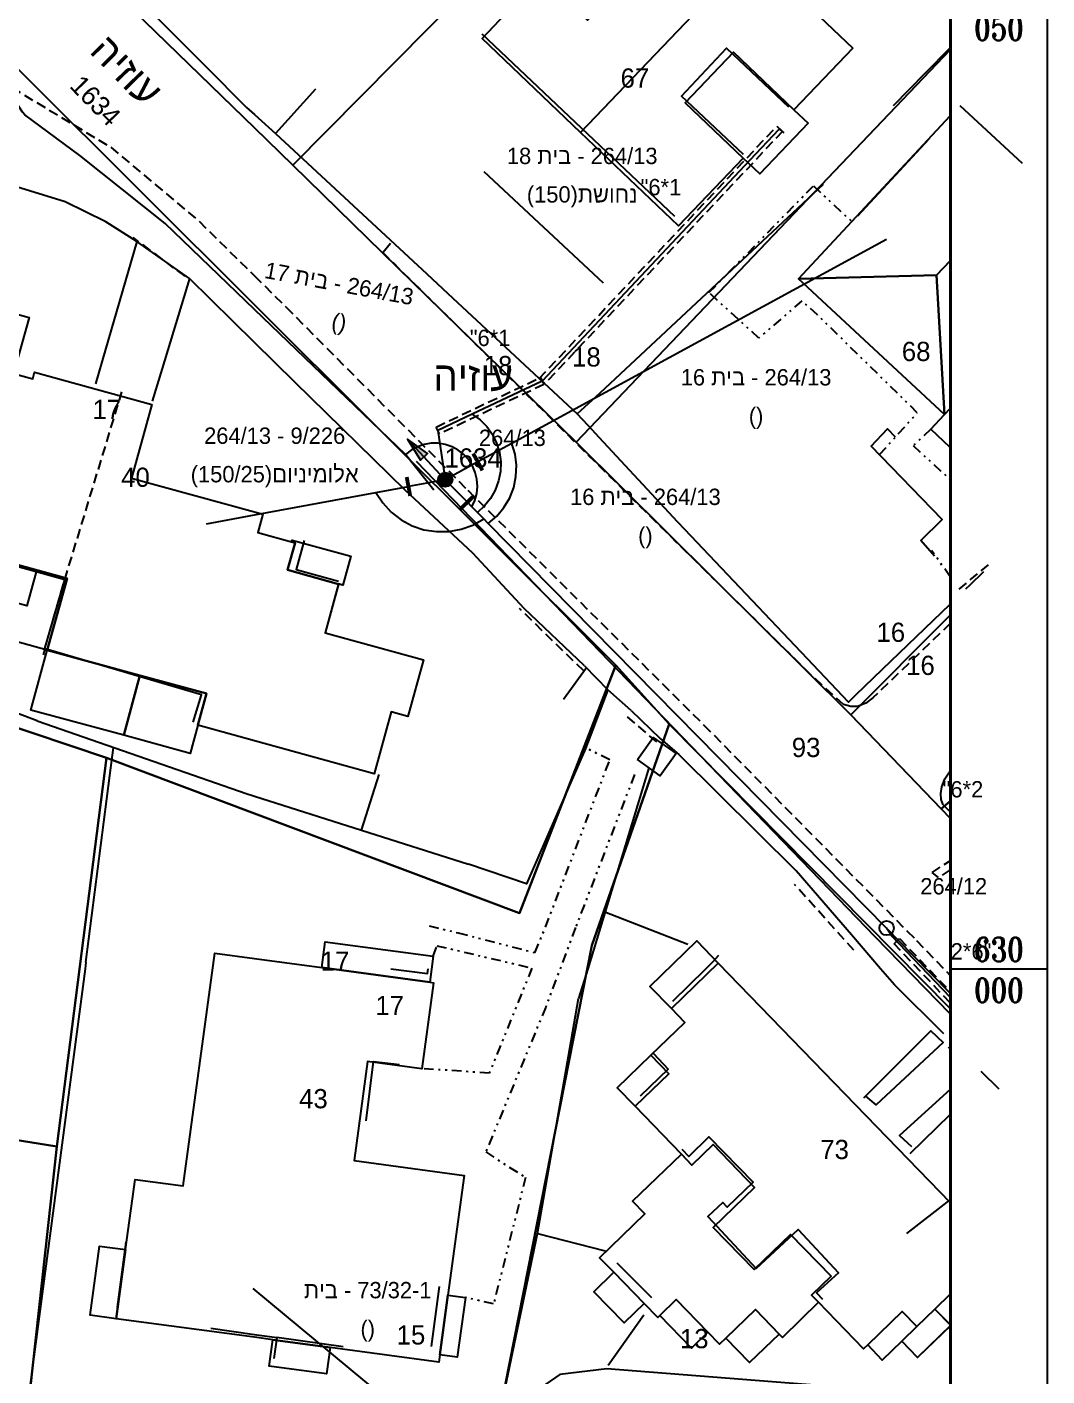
# Model space of a CAD drawing. Header units: metres. Extents: x 220080 to 220677, y 629869 to 630193.
# Drawn here: x 220457.2 to 220510.2, y 629978.8 to 630048.9 of the extents above; entities that cross this region are included whole.
import ezdxf
from ezdxf.enums import TextEntityAlignment as Align

# ---------------------------------------------------------------- set-up
doc = ezdxf.new("R2010")
doc.units = ezdxf.units.M
doc.header["$LTSCALE"] = 0.5
doc.header["$MEASUREMENT"] = 0
doc.linetypes.add('DASH15', pattern=[1.5, 1, -0.5])
doc.linetypes.add('DIVIDE25', pattern=[2.5, 1, -0.5, 0, -0.5, 0, -0.5])
for name, color, linetype in [('1201', 251, 'Continuous'), ('1202', 255, 'Continuous'), ('1601', 30, 'LANDBORDER'), ('1602', 40, 'Continuous'), ('1603', 40, 'Continuous'), ('2200', 252, 'Continuous'), ('2202', 255, 'Continuous'), ('2203', 7, 'Continuous'), ('2205', 252, 'Continuous'), ('2206', 252, 'Continuous'), ('2207', 252, 'Continuous'), ('2219', 8, 'DASH15'), ('2401', 251, 'Continuous'), ('2402', 255, 'Continuous'), ('2404', 252, 'DASH15'), ('2407', 252, 'DIVIDE25'), ('2408', 252, 'DASH15'), ('2421', 252, 'Continuous'), ('2601', 252, 'Continuous'), ('2602', 252, 'Continuous'), ('2604', 252, 'Continuous'), ('2612', 7, 'Continuous'), ('2619', 8, 'Continuous'), ('6031', 254, 'Continuous'), ('6051', 130, 'Continuous'), ('6091', 3, 'CABLEUNDEXIST03'), ('6141', 164, 'Continuous'), ('6151', 6, 'CABLEUNDEXIST03'), ('6301', 7, 'Continuous'), ('6321', 7, 'Continuous'), ('6510', 7, 'Continuous'), ('6512', 120, 'Continuous'), ('6515', 121, 'Continuous'), ('6519', 255, 'Continuous'), ('6541', 7, 'Continuous'), ('6701', 7, 'DASH15'), ('6815', 255, 'Continuous'), ('6900', 132, 'Continuous'), ('6901', 132, 'Continuous'), ('6910', 210, 'Continuous'), ('6916', 7, 'Continuous'), ('9100', 7, 'Continuous')]:
    doc.layers.add(name, color=color, linetype=linetype)
doc.layers.get('2206').off()
doc.styles.add('coord', font='romant', dxfattribs={"width": 0.8})
doc.styles.add('HEBTXT', font='HEBTXT')
doc.linetypes.add('CABLEUNDEXIST03', pattern='A,3.5,[222,elecad.shx,S=0.01,R=0,X=0,Y=0],1.5', length=5)
doc.linetypes.add('LANDBORDER', pattern='A,6.25,[208,elecad.shx,S=0.02,R=0,X=-0.6,Y=0],12.5,[208,elecad.shx,S=0.02,R=180,X=0.6,Y=0],6.25', length=25)

# ---------------------------------------------------------------- blocks, each defined once
blk = doc.blocks.new('2206')
at = {"color": 0}
for p, q in [((0, -7.5), (0, 7.5)), ((-7.5, 0), (7.5, 0))]:
    blk.add_line(p, q, dxfattribs=at)
blk.add_circle((0, 0), 7.5, dxfattribs=at)
at = {"color": 0, "style": 'HEBTXT'}
for tag, p in [('NUM-FLOORS', (-0.93, 2.1)), ('NUM-BUSNS-CUR', (-0.9, -4.02))]:
    blk.add_attdef(tag, text='', height=2, dxfattribs=at).set_placement(p, align=Align.RIGHT)
for tag, p in [('NUM-ENTR', (0.83, 2.1)), ('NUM-APTS-CUR', (0.83, -4.02))]:
    blk.add_attdef(tag, p, '', height=2, dxfattribs=at)
blk.add_attdef('BLDG_TYPE', text='', height=2, dxfattribs=at).set_placement((0, -22.5), align=Align.CENTER)
at = {"layer": '2202', "style": 'HEBTXT'}
blk.add_attdef('BLDG_CH', text='', height=2, dxfattribs=at).set_placement((0, -25), align=Align.CENTER)
at = {"layer": '2203', "style": 'HEBTXT'}
for tag, p in [('BLDG_NUM', (0, -17.5)), ('BLDG_LETTER', (0, -20))]:
    blk.add_attdef(tag, text='', height=2, dxfattribs=at).set_placement(p, align=Align.CENTER)
at = {"layer": '9100', "style": 'HEBTXT'}
for tag, p in [('CITY_CODE', (0, -12.5)), ('STREET_CODE', (0, -15)), ('STRT_TYPE', (0, -27.5)), ('STREET_CODE_2', (0, -30)), ('BLDG_NUM_2', (0, -32.5)), ('BLDG_LETTER_2', (0, -35))]:
    blk.add_attdef(tag, text='', height=2, dxfattribs=at).set_placement(p, align=Align.CENTER)
blk = doc.blocks.new('1603')
at = {"color": 0, "style": 'HEBTXT'}
blk.add_attdef('PARCEL_NUM', text='', height=2, dxfattribs=at).set_placement((0, 1), align=Align.CENTER)
at = {"color": 0, "style": 'HEBTXT', "flags": 1}
blk.add_attdef('LOT_NUM', text='', height=2, dxfattribs=at).set_placement((0, -2.5), align=Align.CENTER)
blk = doc.blocks.new('2402')
at = {"color": 0, "style": 'HEBTXT'}
blk.add_attdef('STREET_NAME', text='', height=3, dxfattribs=at).set_placement((0, 1), align=Align.CENTER)
at = {"layer": '2421', "style": 'HEBTXT'}
blk.add_attdef('STREET_CODE', text='', height=2, dxfattribs=at).set_placement((0, -3), align=Align.CENTER)
blk = doc.blocks.new('6901')
at = {"color": 0, "style": 'HEBTXT', "flags": 1}
blk.add_attdef('CODE', (-2.92, 6.4), '', height=1.7, dxfattribs=at)
at = {"color": 0, "style": 'HEBTXT'}
for tag, p in [('PATH', (0.17, 4.71)), ('HTCH', (0.17, 2.71))]:
    blk.add_attdef(tag, text='', height=1.7, dxfattribs=at).set_placement(p, align=Align.MIDDLE_CENTER)
blk = doc.blocks.new('6900')
at = {"color": 0, "style": 'HEBTXT', "flags": 1}
blk.add_attdef('CODE', (-2.92, 6.4), '', height=1.7, dxfattribs=at)
at = {"color": 0, "style": 'HEBTXT'}
for tag, p in [('PATH', (0.17, 4.71)), ('HTCH', (0.17, 2.71))]:
    blk.add_attdef(tag, text='', height=1.7, dxfattribs=at).set_placement(p, align=Align.MIDDLE_CENTER)
blk = doc.blocks.new('6910')
at = {"color": 0, "style": 'HEBTXT', "flags": 1}
blk.add_attdef('CODE', (-2.92, 6.4), '', height=1.7, dxfattribs=at)
at = {"color": 0, "style": 'HEBTXT'}
for tag, p in [('PATH', (0.17, 4.71)), ('HTCH', (0.17, 2.71))]:
    blk.add_attdef(tag, text='', height=1.7, dxfattribs=at).set_placement(p, align=Align.MIDDLE_CENTER)
blk = doc.blocks.new('6515')
at = {"color": 0, "const_width": 0.4}
blk.add_lwpolyline([(0, 1), (0, -1)], dxfattribs=at)
at = {"color": 0, "style": 'HEBTXT', "flags": 1}
for tag, p in [('POLE_NUM', (0.58, 1.18)), ('POLE_TYPE', (0.59, -1.23))]:
    blk.add_attdef(tag, p, '', height=1.7, dxfattribs=at)
blk = doc.blocks.new('6519')
at = {"color": 0, "const_width": 0.4}
blk.add_lwpolyline([(0, 1), (0, -1)], dxfattribs=at)
at = {"color": 0, "style": 'HEBTXT', "flags": 1}
for tag, p in [('POLE_NUM', (0.58, 1.18)), ('POLE_TYPE', (0.59, -1.23))]:
    blk.add_attdef(tag, p, '', height=1.7, dxfattribs=at)
blk = doc.blocks.new('6301')
at = {"color": 0}
blk.add_circle((0, 0), 0.75, dxfattribs=at)
at = {"color": 0, "style": 'HEBTXT'}
blk.add_attdef('POLE_NUM', (1.75, 1.75), '', height=1.7, dxfattribs=at)
at = {"color": 0, "style": 'HEBTXT', "flags": 1}
blk.add_attdef('MAP_TYPE', (1.77, -0.78), '', height=1.7, dxfattribs=at)
blk = doc.blocks.new('6321')
at = {"color": 0, "const_width": 0.75}
blk.add_lwpolyline([(-0.38, 0, 1), (0.38, 0, 1)], format="xyb", close=True, dxfattribs=at)
at = {"color": 0}
blk.add_circle((0, 0), 0.75, dxfattribs=at)
at = {"color": 0, "style": 'HEBTXT'}
blk.add_attdef('POLE_NUM', (1.75, 1.75), '', height=1.7, dxfattribs=at)
at = {"color": 0, "style": 'HEBTXT', "flags": 1}
blk.add_attdef('MAP_TYPE', (1.73, -0.72), '', height=1.7, dxfattribs=at)
blk = doc.blocks.new('6541')
at = {"color": 0}
blk.add_lwpolyline([(0.75, 0), (5.75, 0), (3.25, 0.5), (3.25, -0.5), (5.75, 0)], dxfattribs=at)
blk.add_solid([(3.25, -0.5), (3.25, 0.5), (5.75, 0)], dxfattribs=at)
blk = doc.blocks.new('6916')
at = {"color": 0, "style": 'HEBTXT'}
for tag, p in [('HTCH', (0.01, 3.53)), ('PIPE', (0.05, 1.33))]:
    blk.add_attdef(tag, text='', height=1.7, dxfattribs=at).set_placement(p, align=Align.MIDDLE_CENTER)

msp = doc.modelspace()

# ---------------------------------------------------------------- linework, layer by layer
at = {"layer": '1201'}
msp.add_line((220505.161, 630000), (220510.161, 630000), dxfattribs=at)
at = {"layer": '1202', "flags": 128}
for points in [[(220291.862, 629875.389), (220291.862, 630109.132), (220510.161, 630109.132), (220510.161, 629875.389)], [(220296.862, 629880.389), (220296.862, 630104.132), (220505.161, 630104.132), (220505.161, 629880.389)]]:
    msp.add_lwpolyline(points, close=True, dxfattribs=at)
at = {"layer": '1601', "linetype": 'LANDBORDER'}
for points in [[(220435.525, 630102.957), (220435.103, 630099.206), (220438.35, 630088.39), (220453.582, 630085.987), (220456.07, 630080.97), (220450.6, 630066.76), (220449.757, 630060.571), (220450.69, 630055.13), (220451.235, 630052.213), (220468.98, 630034.51)], [(220468.98, 630034.51), (220451.235, 630052.213), (220450.69, 630055.13), (220449.757, 630060.571), (220450.6, 630066.76), (220456.07, 630080.97), (220453.582, 630085.987), (220438.35, 630088.39), (220435.103, 630099.206), (220435.525, 630102.957)]]:
    msp.add_lwpolyline(points, dxfattribs=at)
at = {"layer": '1601'}
msp.add_lwpolyline([(220489.661, 629880.432), (220490.983, 629885.425), (220495.622, 629903.024), (220495.835, 629903.938), (220497.5, 629909.96), (220479.147, 629931.992), (220478.651, 629932.588), (220474.238, 629941.733), (220474.047, 629942.129), (220474.35, 629943.61), (220480.852, 629973.844), (220480.976, 629974.421), (220482.009, 629978.346), (220486.515, 630001.2), (220490.524, 630012.709), (220487.763, 630015.771), (220468.98, 630034.51)], dxfattribs=at)
at = {"layer": '1602', "linetype": 'Continuous'}
for points in [[(220468.98, 630034.51), (220451.235, 630052.213), (220450.69, 630055.13), (220449.757, 630060.571), (220450.6, 630066.76), (220456.07, 630080.97), (220463.076, 630077.994), (220456.388, 630061.357), (220456.293, 630059.932), (220456.549, 630058.507), (220457.207, 630056.751), (220458.293, 630054.756), (220459.344, 630053.316), (220461.576, 630050.912), (220468.98, 630043.706)], [(220461.291, 630010.961), (220442.012, 630017.442), (220446.77, 630039.41), (220449.457, 630050.184), (220450.69, 630055.13), (220451.235, 630052.213), (220468.98, 630034.51)], [(220468.98, 630043.706), (220461.576, 630050.912), (220459.344, 630053.316)], [(220458.706, 629990.757), (220461.291, 630010.961), (220468.98, 630008.07)], [(220468.98, 630008.07), (220461.291, 630010.961)], [(220468.98, 629975.575), (220457.18, 629976.711), (220458.706, 629990.757)]]:
    msp.add_lwpolyline(points, dxfattribs=at)
at = {"layer": '1602'}
for points in [[(220468.98, 630075.662), (220486.849, 630068.606), (220494.535, 630065.572), (220492.128, 630063.143), (220470.977, 630041.762), (220468.98, 630043.706)], [(220505.135, 630047.76), (220485.69, 630027.37), (220470.977, 630041.762), (220492.128, 630063.143), (220505.135, 630050.33)], [(220505.135, 630018.373), (220499.96, 630013.194), (220485.69, 630027.37), (220505.135, 630047.76)], [(220468.98, 630043.706), (220470.977, 630041.762), (220485.69, 630027.37), (220499.96, 630013.194), (220504.657, 630008.302), (220505.135, 630007.817)], [(220505.135, 629997.928), (220490.524, 630012.709), (220487.763, 630015.771), (220468.98, 630034.51)], [(220468.98, 630034.51), (220487.763, 630015.771), (220482.76, 630002.888), (220468.98, 630008.07)], [(220505.135, 630008.715), (220504.657, 630008.302), (220499.96, 630013.194), (220505.135, 630018.373)], [(220468.98, 630008.07), (220482.76, 630002.888), (220487.763, 630015.771), (220490.524, 630012.709), (220486.515, 630001.2), (220482.009, 629978.346), (220480.976, 629974.421), (220468.98, 629975.575)], [(220505.135, 629977.779), (220501.1, 629977.95), (220482.009, 629978.346), (220486.515, 630001.2), (220490.524, 630012.709), (220505.135, 629997.928)], [(220505.135, 630007.817), (220504.657, 630008.302), (220505.135, 630008.715)]]:
    msp.add_lwpolyline(points, dxfattribs=at)
at = {"layer": '1602', "linetype": 'Continuous'}
for points in [[(220461.291, 630010.961), (220458.706, 629990.757), (220406.721, 629999.085), (220410.245, 630022.596), (220442.012, 630017.442)], [(220449.933, 629967.138), (220424.11, 629971.433), (220424.91, 629977.225), (220403.838, 629979.943), (220406.721, 629999.085), (220458.706, 629990.757), (220457.18, 629976.711), (220455.963, 629966.178)]]:
    msp.add_lwpolyline(points, close=True, dxfattribs=at)
at = {"layer": '2200'}
msp.add_lwpolyline([(220485.925, 630043.468), (220480.814, 630048.354), (220483.877, 630051.605), (220486.517, 630054.407), (220489.671, 630057.754), (220494.861, 630052.814), (220500.072, 630047.854), (220497.015, 630044.643), (220497.746, 630043.948), (220495.238, 630041.313), (220494.373, 630042.136), (220491.011, 630038.605)], close=True, dxfattribs=at)
for points in [[(220505.135, 630027.097), (220504.127, 630028.034), (220504.841, 630028.802), (220504.838, 630028.805), (220497.253, 630035.853), (220505.135, 630044.335)], [(220468.98, 630023.74), (220469.418, 630023.62), (220469.155, 630022.669), (220470.912, 630022.184), (220470.938, 630022.279), (220473.982, 630021.44), (220473.567, 630019.935), (220473.353, 630019.995), (220472.655, 630017.461), (220477.764, 630016.052), (220476.952, 630013.105), (220476.084, 630013.344), (220475.199, 630010.134), (220468.98, 630011.848)], [(220468.98, 630000.526), (220472.478, 630000.055), (220472.659, 630001.399), (220478.276, 630000.642), (220478.094, 629999.297), (220478.28, 629999.272), (220477.677, 629994.802), (220474.85, 629995.183), (220474.155, 629990.03), (220479.878, 629989.258), (220479.037, 629983.027), (220479.94, 629982.905), (220479.522, 629979.805), (220478.619, 629979.927), (220478.568, 629979.547), (220472.917, 629980.309), (220472.732, 629978.934), (220469.746, 629979.336), (220469.932, 629980.712), (220468.98, 629980.84)], [(220505.135, 629983.081), (220504.339, 629982.31), (220505.16, 629981.463), (220503.435, 629979.793), (220502.615, 629980.64), (220501.602, 629979.66), (220500.843, 629980.444), (220500.634, 629980.241), (220498.293, 629982.658), (220496.413, 629980.837), (220496.247, 629981.009), (220494.71, 629979.522), (220493.474, 629980.798), (220493.144, 629980.479), (220492.543, 629981.1), (220491.691, 629980.275), (220490.046, 629981.974), (220489.932, 629981.864), (220489.228, 629982.591), (220488.188, 629981.584), (220486.614, 629983.21), (220487.653, 629984.217), (220486.915, 629984.979), (220489.264, 629987.254), (220488.629, 629987.91), (220491.162, 629990.363), (220488.758, 629992.846), (220487.832, 629993.803), (220489.583, 629995.498), (220491.343, 629997.202), (220490.645, 629997.922), (220489.526, 629999.078), (220491.964, 630001.439), (220493.083, 630000.283), (220505.135, 629987.838)]]:
    msp.add_lwpolyline(points, dxfattribs=at)
at = {"layer": '2200', "linetype": 'Continuous'}
for points in [[(220453.825, 630017.37), (220453.882, 630017.576), (220449.345, 630018.837), (220449.428, 630019.136), (220446.017, 630020.077), (220447.01, 630023.679), (220450.044, 630034.679), (220451.319, 630034.328), (220451.617, 630035.409), (220457.275, 630033.849), (220456.47, 630030.928), (220457.463, 630030.654), (220457.56, 630031.006), (220463.646, 630029.328), (220462.591, 630025.502), (220468.98, 630023.74)], [(220468.98, 630011.848), (220466.044, 630012.658), (220465.65, 630011.185), (220462.188, 630012.129), (220457.366, 630013.443), (220458.214, 630016.554), (220456.658, 630016.986), (220456.554, 630016.611), (220453.825, 630017.37)], [(220468.98, 629980.84), (220461.805, 629981.808), (220460.451, 629981.99), (220460.935, 629985.578), (220462.288, 629985.396), (220462.781, 629989.044), (220465.284, 629988.706), (220466.916, 630000.805), (220468.98, 630000.526)]]:
    msp.add_lwpolyline(points, dxfattribs=at)
at = {"layer": '2205'}
for p, q in [((220480.803, 630048.586), (220490.8, 630039.114)), ((220505.635, 630044.858), (220508.876, 630041.866)), ((220500.335, 630039.137), (220504.042, 630043.138)), ((220490.713, 629998.312), (220492.431, 630000)), ((220489.631, 629982.893), (220487.828, 629984.691)), ((220478.181, 629980.355), (220478.603, 629983.479)), ((220468.98, 629980.991), (220470.145, 629980.826))]:
    msp.add_line(p, q, dxfattribs=at)
at = {"layer": '2205', "linetype": 'Continuous'}
for p, q in [((220461.86, 629982.399), (220462.323, 629985.785)), ((220466.709, 629981.312), (220468.98, 629980.991))]:
    msp.add_line(p, q, dxfattribs=at)
at = {"layer": '2205'}
for points in [[(220494.86, 630052.814), (220485.925, 630043.468), (220480.814, 630048.354), (220483.877, 630051.605), (220486.283, 630049.307), (220488.942, 630052.089), (220486.517, 630054.407), (220489.671, 630057.754)], [(220494.86, 630052.814), (220500.072, 630047.854), (220497.015, 630044.643), (220493.872, 630047.635), (220491.364, 630045), (220494.373, 630042.136), (220491.011, 630038.605), (220485.925, 630043.468)], [(220497.745, 630043.948), (220495.238, 630041.313), (220494.373, 630042.136), (220491.364, 630045), (220493.872, 630047.635), (220497.015, 630044.643)], [(220497.745, 630043.948), (220495.238, 630041.313), (220494.373, 630042.136), (220491.364, 630045), (220493.872, 630047.635), (220497.015, 630044.643)], [(220504.841, 630028.808), (220504.841, 630028.802), (220504.838, 630028.805), (220497.253, 630035.853), (220504.416, 630036.038)], [(220473.353, 630019.994), (220470.702, 630020.725), (220471.091, 630022.135), (220470.912, 630022.184), (220470.938, 630022.279), (220473.982, 630021.44), (220473.567, 630019.935)], [(220473.353, 630019.994), (220470.702, 630020.725), (220471.091, 630022.135), (220470.912, 630022.184), (220470.938, 630022.279), (220473.982, 630021.44), (220473.567, 630019.935)], [(220478.094, 629999.297), (220472.478, 630000.055), (220472.659, 630001.399), (220478.276, 630000.642)], [(220493.083, 630000.283), (220490.645, 629997.922), (220489.526, 629999.078), (220491.964, 630001.439)], [(220488.758, 629992.846), (220487.832, 629993.802), (220489.583, 629995.498), (220490.509, 629994.542)], [(220488.758, 629992.846), (220487.832, 629993.802), (220489.583, 629995.498), (220490.509, 629994.542)], [(220498.293, 629982.658), (220496.413, 629980.837), (220496.247, 629981.009), (220495.01, 629982.286), (220493.474, 629980.798), (220493.144, 629980.479), (220492.543, 629981.1), (220490.897, 629982.799), (220490.046, 629981.974), (220489.932, 629981.864), (220489.227, 629982.591), (220487.653, 629984.217), (220486.915, 629984.979), (220489.264, 629987.254), (220488.629, 629987.91), (220491.162, 629990.363), (220491.715, 629989.793), (220492.81, 629990.854), (220494.962, 629988.632), (220492.816, 629986.553), (220494.941, 629984.359), (220496.833, 629986.191), (220498.944, 629984.011), (220497.932, 629983.031)], [(220498.293, 629982.658), (220496.413, 629980.837), (220496.247, 629981.009), (220495.01, 629982.286), (220493.474, 629980.798), (220493.144, 629980.479), (220492.543, 629981.1), (220490.897, 629982.799), (220490.046, 629981.974), (220489.932, 629981.864), (220489.227, 629982.591), (220487.653, 629984.217), (220486.915, 629984.979), (220489.264, 629987.254), (220488.629, 629987.91), (220491.162, 629990.363), (220491.715, 629989.793), (220492.81, 629990.854), (220494.962, 629988.632), (220492.816, 629986.553), (220494.941, 629984.359), (220496.833, 629986.191), (220498.944, 629984.011), (220497.932, 629983.031)], [(220489.227, 629982.591), (220488.188, 629981.584), (220486.614, 629983.21), (220487.653, 629984.217)], [(220489.227, 629982.591), (220488.188, 629981.584), (220486.614, 629983.21), (220487.653, 629984.217)], [(220478.619, 629979.927), (220479.037, 629983.027), (220479.94, 629982.905), (220479.522, 629979.805)], [(220492.543, 629981.1), (220491.691, 629980.275), (220490.046, 629981.974), (220490.897, 629982.799)], [(220492.543, 629981.1), (220491.691, 629980.275), (220490.046, 629981.974), (220490.897, 629982.799)], [(220496.247, 629981.009), (220494.71, 629979.522), (220493.474, 629980.798), (220495.01, 629982.286)], [(220496.247, 629981.009), (220494.71, 629979.522), (220493.474, 629980.798), (220495.01, 629982.286)], [(220503.396, 629981.397), (220502.615, 629980.64), (220501.602, 629979.66), (220500.843, 629980.444), (220502.637, 629982.181)], [(220503.396, 629981.397), (220502.615, 629980.64), (220501.602, 629979.66), (220500.843, 629980.444), (220502.637, 629982.181)], [(220505.159, 629981.462), (220503.435, 629979.793), (220502.615, 629980.64), (220503.396, 629981.397), (220504.339, 629982.31)], [(220505.159, 629981.462), (220503.435, 629979.793), (220502.615, 629980.64), (220503.396, 629981.397), (220504.339, 629982.31)], [(220472.917, 629980.309), (220472.732, 629978.934), (220469.746, 629979.336), (220469.932, 629980.712)]]:
    msp.add_lwpolyline(points, close=True, dxfattribs=at)
for points in [[(220494.386, 630042.315), (220491.165, 630045.357), (220493.509, 630047.839), (220496.734, 630044.794)], [(220505.135, 630036.795), (220504.416, 630036.038), (220497.253, 630035.853), (220505.135, 630044.335)], [(220505.135, 630029.122), (220504.841, 630028.802), (220504.841, 630028.808), (220504.416, 630036.038), (220505.135, 630036.795)], [(220505.135, 630027.097), (220504.127, 630028.034), (220504.841, 630028.802), (220505.135, 630029.122)], [(220505.135, 630027.097), (220504.127, 630028.034), (220504.841, 630028.802), (220505.135, 630029.122)], [(220468.98, 630023.74), (220469.418, 630023.62), (220469.155, 630022.668), (220470.912, 630022.184), (220471.091, 630022.135), (220470.702, 630020.725), (220473.353, 630019.994), (220472.655, 630017.461), (220477.764, 630016.052), (220476.952, 630013.105), (220476.084, 630013.344), (220475.199, 630010.134), (220468.98, 630011.848)], [(220468.98, 630023.74), (220469.418, 630023.62), (220469.155, 630022.668), (220470.912, 630022.184), (220471.091, 630022.135), (220470.702, 630020.725), (220473.353, 630019.994), (220472.655, 630017.461), (220477.764, 630016.052), (220476.952, 630013.105), (220476.084, 630013.344), (220475.199, 630010.134), (220468.98, 630011.848)], [(220471.57, 630022.25), (220471.154, 630020.756), (220473.345, 630020.15)], [(220468.98, 630000.526), (220472.478, 630000.055), (220478.094, 629999.297), (220478.28, 629999.272), (220477.677, 629994.802), (220474.85, 629995.183), (220474.155, 629990.03), (220479.878, 629989.258), (220479.037, 629983.027), (220478.619, 629979.927), (220478.568, 629979.547), (220472.917, 629980.309), (220469.932, 629980.712), (220468.98, 629980.84)], [(220468.98, 630000.526), (220472.478, 630000.055), (220478.094, 629999.297), (220478.28, 629999.272), (220477.677, 629994.802), (220474.85, 629995.183), (220474.155, 629990.03), (220479.878, 629989.258), (220479.037, 629983.027), (220478.619, 629979.927), (220478.568, 629979.547), (220472.917, 629980.309), (220469.932, 629980.712), (220468.98, 629980.84)], [(220492.431, 630000), (220492.777, 630000.34), (220493.118, 630000.702)], [(220505.135, 629983.081), (220504.339, 629982.31), (220503.396, 629981.397), (220502.637, 629982.181), (220500.843, 629980.444), (220500.634, 629980.241), (220498.293, 629982.658), (220497.932, 629983.031), (220498.944, 629984.011), (220496.833, 629986.191), (220494.941, 629984.359), (220492.816, 629986.553), (220494.962, 629988.632), (220492.81, 629990.854), (220491.715, 629989.793), (220491.162, 629990.363), (220488.758, 629992.846), (220490.509, 629994.542), (220489.583, 629995.498), (220491.343, 629997.202), (220490.645, 629997.922), (220493.083, 630000.283), (220505.135, 629987.838)], [(220505.135, 629983.081), (220504.339, 629982.31), (220503.396, 629981.397), (220502.637, 629982.181), (220500.843, 629980.444), (220500.634, 629980.241), (220498.293, 629982.658), (220497.932, 629983.031), (220498.944, 629984.011), (220496.833, 629986.191), (220494.941, 629984.359), (220492.816, 629986.553), (220494.962, 629988.632), (220492.81, 629990.854), (220491.715, 629989.793), (220491.162, 629990.363), (220488.758, 629992.846), (220490.509, 629994.542), (220489.583, 629995.498), (220491.343, 629997.202), (220490.645, 629997.922), (220493.083, 630000.283), (220505.135, 629987.838)], [(220489.713, 629995.59), (220490.482, 629994.785), (220489.014, 629993.381)], [(220474.794, 629992.086), (220475.162, 629995.17), (220476.512, 629995.012)], [(220491.193, 629990.617), (220491.543, 629990.243), (220492.591, 629991.262), (220494.889, 629988.906), (220493.551, 629987.602), (220493.326, 629987.843), (220492.539, 629987.112), (220495.048, 629984.411), (220497.24, 629986.444), (220499.325, 629984.191), (220498.188, 629983.155), (220498.5, 629982.814)], [(220473.583, 629980.339), (220470.145, 629980.826), (220469.997, 629979.732)]]:
    msp.add_lwpolyline(points, dxfattribs=at)
at = {"layer": '2205', "linetype": 'Continuous'}
for points in [[(220468.98, 630011.848), (220466.044, 630012.658), (220466.497, 630014.297), (220463.035, 630015.24), (220458.214, 630016.554), (220459.249, 630020.278), (220455.849, 630021.223), (220450.42, 630022.732), (220447.01, 630023.679), (220450.044, 630034.679), (220451.319, 630034.328), (220451.617, 630035.409), (220457.275, 630033.849), (220456.47, 630030.927), (220457.463, 630030.653), (220457.56, 630031.006), (220463.646, 630029.328), (220462.591, 630025.502), (220468.98, 630023.74)], [(220468.98, 630011.848), (220466.044, 630012.658), (220466.497, 630014.297), (220463.035, 630015.24), (220458.214, 630016.554), (220459.249, 630020.278), (220455.849, 630021.223), (220450.42, 630022.732), (220447.01, 630023.679), (220450.044, 630034.679), (220451.319, 630034.328), (220451.617, 630035.409), (220457.275, 630033.849), (220456.47, 630030.927), (220457.463, 630030.653), (220457.56, 630031.006), (220463.646, 630029.328), (220462.591, 630025.502), (220468.98, 630023.74)], [(220458.018, 630016.307), (220458.115, 630016.63), (220458.086, 630016.638), (220459.128, 630020.213), (220457.635, 630020.628), (220454.847, 630021.392), (220451.549, 630022.294), (220449.843, 630022.761), (220447.043, 630023.527)], [(220457.635, 630020.628), (220457.147, 630018.851), (220454.36, 630019.615), (220453.766, 630017.717)], [(220465.803, 630012.814), (220466.223, 630014.231), (220458.115, 630016.63)], [(220468.98, 629980.84), (220461.805, 629981.808), (220462.288, 629985.395), (220462.781, 629989.044), (220465.284, 629988.706), (220466.916, 630000.805), (220468.98, 630000.526)], [(220468.98, 629980.84), (220461.805, 629981.808), (220462.288, 629985.395), (220462.781, 629989.044), (220465.284, 629988.706), (220466.916, 630000.805), (220468.98, 630000.526)]]:
    msp.add_lwpolyline(points, dxfattribs=at)
for points in [[(220458.214, 630016.554), (220456.658, 630016.986), (220456.554, 630016.611), (220453.825, 630017.37), (220453.882, 630017.576), (220454.623, 630020.241), (220455.508, 630019.995), (220455.849, 630021.223), (220459.249, 630020.278)], [(220458.214, 630016.554), (220456.658, 630016.986), (220456.554, 630016.611), (220453.825, 630017.37), (220453.882, 630017.576), (220454.623, 630020.241), (220455.508, 630019.995), (220455.849, 630021.223), (220459.249, 630020.278)], [(220458.214, 630016.554), (220463.035, 630015.24), (220462.187, 630012.129), (220457.366, 630013.443)], [(220458.214, 630016.554), (220463.035, 630015.24), (220462.187, 630012.129), (220457.366, 630013.443)], [(220466.044, 630012.658), (220465.65, 630011.185), (220462.187, 630012.129), (220463.035, 630015.24), (220466.497, 630014.297)], [(220466.044, 630012.658), (220465.65, 630011.185), (220462.187, 630012.129), (220463.035, 630015.24), (220466.497, 630014.297)], [(220462.288, 629985.395), (220461.805, 629981.808), (220460.451, 629981.99), (220460.935, 629985.578)]]:
    msp.add_lwpolyline(points, close=True, dxfattribs=at)
at = {"layer": '2207'}
msp.add_lwpolyline([(220488.885, 630010.864), (220489.701, 630012.017), (220490.885, 630011.177), (220490.067, 630010.025)], close=True, dxfattribs=at)
msp.add_lwpolyline([(220476.076, 630000), (220477.978, 629999.751), (220478.008, 630000)], dxfattribs=at)
at = {"layer": '2219', "linetype": 'DASH15'}
msp.add_lwpolyline([(220458.018, 630016.307), (220458.115, 630016.63), (220458.086, 630016.638), (220459.128, 630020.213), (220462.096, 630029.98)], dxfattribs=at)
at = {"layer": '2401'}
msp.add_line((220475.652, 630037.222), (220476.054, 630037.712), dxfattribs=at)
at = {"layer": '2404', "linetype": 'DASH15'}
msp.add_lwpolyline([(220444.647, 630044.469), (220444.851, 630045.575), (220445.108, 630046.96), (220445.332, 630047.3), (220445.741, 630047.68), (220446.301, 630047.983), (220447.155, 630048.162), (220449.485, 630048.327), (220450.397, 630048.302), (220451.244, 630048.184), (220452.133, 630048.01), (220452.845, 630047.751), (220453.685, 630047.406), (220454.461, 630046.955), (220461.516, 630042.7), (220466.105, 630038.846), (220468.98, 630036.011)], dxfattribs=at)
at = {"layer": '2404'}
for points in [[(220505.135, 630017.945), (220501.115, 630014.075), (220500.748, 630013.796), (220500.322, 630013.62), (220499.962, 630013.634), (220499.589, 630013.723), (220497.894, 630015.277), (220475.652, 630037.222)], [(220468.98, 630036.011), (220470.624, 630034.391), (220480.069, 630024.865), (220492.332, 630012.664), (220502.9, 630001.951), (220503.377, 630001.467), (220505.135, 629999.651)], [(220505.135, 630008.15), (220504.77, 630008.514), (220504.67, 630008.785), (220504.645, 630009.102), (220504.689, 630009.459), (220504.858, 630009.861), (220505.134, 630010.289), (220505.135, 630010.291)]]:
    msp.add_lwpolyline(points, dxfattribs=at)
at = {"layer": '2407'}
msp.add_line((220505.135, 630020.368), (220504.167, 630021.736), dxfattribs=at)
for points in [[(220501.462, 630026.718), (220503.422, 630028.898), (220498.238, 630033.977), (220497.425, 630034.707), (220495.185, 630032.775), (220492.598, 630035.14), (220498.022, 630040.687), (220500.02, 630038.831)], [(220504.127, 630028.034), (220503.21, 630027.187), (220505.135, 630025.415)], [(220478.059, 630002.226), (220479.566, 630001.863), (220483.553, 630000.83), (220484.102, 630002.159), (220487.447, 630010.855), (220486.169, 630011.488)], [(220488.731, 630010.099), (220485.668, 630002.141), (220484.114, 629998.007), (220481.002, 629990.474), (220483.066, 629989.149), (220481.409, 629982.58), (220479.94, 629982.905)], [(220478.276, 630000.642), (220478.46, 630001.195), (220483.4, 630000.035), (220481.184, 629994.574), (220477.677, 629994.802)]]:
    msp.add_lwpolyline(points, dxfattribs=at)
at = {"layer": '2408', "linetype": 'DASH15'}
msp.add_line((220465.382, 630035.986), (220462.688, 630038.007), dxfattribs=at)
at = {"layer": '2408'}
for p, q in [((220505.59, 630019.724), (220507.115, 630020.987)), ((220486.087, 630015.474), (220482.759, 630018.717)), ((220489.89, 630011.785), (220488.235, 630013.197)), ((220500.13, 630000.958), (220497.04, 630004.381)), ((220505.135, 629995.815), (220505.034, 629995.921))]:
    msp.add_line(p, q, dxfattribs=at)
at = {"layer": '2601', "linetype": 'Continuous'}
for p, q in [((220468.563, 630044.77), (220468.98, 630044.395)), ((220465.603, 630035.87), (220462.863, 630037.79)), ((220457.685, 630012.887), (220442.601, 630018.452)), ((220460.225, 630000.34), (220460.18, 630000)), ((220460.18, 630000), (220456.284, 629970.444))]:
    msp.add_line(p, q, dxfattribs=at)
at = {"layer": '2601'}
for p, q in [((220468.98, 630044.395), (220470.067, 630043.418)), ((220487.11, 630035.625), (220480.919, 630041.412)), ((220477.931, 630036.111), (220479.03, 630035.09)), ((220486.133, 630015.735), (220483.001, 630018.723)), ((220500.23, 630014.233), (220500, 630014.012)), ((220488.557, 630013.419), (220490.062, 630011.969)), ((220489.474, 630010.446), (220486.297, 630000)), ((220491.5, 630001.248), (220487.19, 630002.935)), ((220486.297, 630000), (220485.826, 629998.45)), ((220504.804, 629996.608), (220502.233, 629999.166)), ((220507.683, 629993.742), (220506.733, 629994.658)), ((220483.694, 629986.227), (220487.211, 629985.334)), ((220487.364, 629979.391), (220489.221, 629982.011))]:
    msp.add_line(p, q, dxfattribs=at)
at = {"layer": '2601', "linetype": 'Continuous'}
for points in [[(220462.863, 630037.79), (220461.266, 630038.823), (220459.15, 630039.854), (220452.27, 630041.973)], [(220457.685, 630012.887), (220468.597, 630009.087), (220468.941, 630008.987), (220468.98, 630008.974)], [(220460.225, 630000.34), (220461.473, 630010.047), (220461.66, 630011.503)]]:
    msp.add_lwpolyline(points, dxfattribs=at)
at = {"layer": '2601'}
for points in [[(220500, 630014.012), (220499.841, 630013.859), (220497.719, 630016.099), (220491.34, 630022.831), (220490.977, 630023.215), (220486.889, 630027.611), (220486.52, 630028.011), (220486.314, 630028.235), (220485.757, 630028.839), (220486.937, 630029.939), (220498.553, 630040.768)], [(220505.949, 630019.735), (220506.169, 630019.947), (220506.877, 630020.636)], [(220500.23, 630014.233), (220501.62, 630015.57), (220505.135, 630018.952)], [(220468.98, 630008.974), (220480.109, 630005.431)], [(220479.837, 629967.835), (220483.694, 629986.227), (220485.373, 629995.851), (220485.826, 629998.45)]]:
    msp.add_lwpolyline(points, dxfattribs=at)
at = {"layer": '2602'}
for p, q in [((220479.03, 630035.09), (220485.757, 630028.839)), ((220486.133, 630015.735), (220487.349, 630014.499)), ((220486.232, 630015.634), (220485.041, 630013.991)), ((220475.449, 630010.089), (220474.531, 630007.207))]:
    msp.add_line(p, q, dxfattribs=at)
at = {"layer": '2602', "linetype": 'Continuous'}
for points in [[(220462.735, 630050.634), (220466.413, 630046.933), (220468.563, 630044.77)], [(220462.863, 630037.79), (220461.223, 630032.138), (220460.718, 630030.399)], [(220468.98, 630032.547), (220465.603, 630035.87), (220464.187, 630031.194), (220463.674, 630029.501)]]:
    msp.add_lwpolyline(points, dxfattribs=at)
at = {"layer": '2602'}
for points in [[(220502.179, 630044.864), (220503.855, 630046.562), (220505.135, 630047.859)], [(220472.155, 630045.71), (220470.067, 630043.418), (220477.931, 630036.111)], [(220483.001, 630018.723), (220480.329, 630021.599), (220476.811, 630024.866), (220471.083, 630030.478), (220468.98, 630032.547)], [(220488.557, 630013.419), (220487.349, 630014.499), (220486.189, 630011.447), (220483.125, 630004.411), (220480.109, 630005.431)], [(220490.062, 630011.969), (220491.036, 630011.14), (220497.123, 630005.082)]]:
    msp.add_lwpolyline(points, dxfattribs=at)
at = {"layer": '2604'}
for points in [[(220504.313, 630021.435), (220503.605, 630022.251), (220504.713, 630023.355), (220501.029, 630027.151), (220501.865, 630028.067), (220502.277, 630027.636)], [(220500.639, 629993.294), (220504.133, 629996.775), (220504.773, 629996.161), (220501.289, 629992.922), (220500.756, 629993.38)], [(220505.135, 629993.727), (220502.488, 629991.326), (220503.128, 629990.765)], [(220503.049, 629990.402), (220505.135, 629992.425)]]:
    msp.add_lwpolyline(points, dxfattribs=at)
msp.add_lwpolyline([(220498.303, 629978.334), (220487.294, 629979.197), (220484.853, 629978.904), (220484.113, 629978.402), (220484.329, 629977.88), (220485.818, 629977.399), (220493.464, 629977.06), (220498.341, 629977.037)], close=True, dxfattribs=at)
at = {"layer": '2612'}
for p, q in [((220500, 630001.751), (220497.123, 630005.082)), ((220501.513, 630000), (220500, 630001.751)), ((220502.233, 629999.166), (220501.513, 630000))]:
    msp.add_line(p, q, dxfattribs=at)
at = {"layer": '2619', "linetype": 'Continuous'}
for p, q in [((220468.563, 630044.77), (220468.98, 630044.395)), ((220465.603, 630035.87), (220462.863, 630037.79)), ((220457.685, 630012.887), (220442.601, 630018.452)), ((220460.225, 630000.34), (220460.18, 630000)), ((220460.18, 630000), (220456.284, 629970.444))]:
    msp.add_line(p, q, dxfattribs=at)
at = {"layer": '2619'}
for p, q in [((220468.98, 630044.395), (220470.067, 630043.418)), ((220487.11, 630035.625), (220480.919, 630041.412)), ((220477.931, 630036.111), (220479.03, 630035.09)), ((220486.133, 630015.735), (220483.001, 630018.723)), ((220500.23, 630014.233), (220500, 630014.012)), ((220488.557, 630013.419), (220490.062, 630011.969)), ((220489.474, 630010.446), (220486.297, 630000)), ((220491.5, 630001.248), (220487.19, 630002.935)), ((220486.297, 630000), (220485.826, 629998.45)), ((220504.804, 629996.608), (220502.233, 629999.166)), ((220507.683, 629993.742), (220506.733, 629994.658)), ((220483.694, 629986.227), (220487.211, 629985.334)), ((220487.364, 629979.391), (220489.221, 629982.011))]:
    msp.add_line(p, q, dxfattribs=at)
at = {"layer": '2619', "linetype": 'Continuous'}
for points in [[(220462.863, 630037.79), (220461.266, 630038.823), (220459.15, 630039.854), (220452.27, 630041.973)], [(220457.685, 630012.887), (220468.597, 630009.087), (220468.941, 630008.987), (220468.98, 630008.974)], [(220460.225, 630000.34), (220461.473, 630010.047), (220461.66, 630011.503)]]:
    msp.add_lwpolyline(points, dxfattribs=at)
at = {"layer": '2619'}
for points in [[(220500, 630014.012), (220499.841, 630013.859), (220497.719, 630016.099), (220491.34, 630022.831), (220490.977, 630023.215), (220486.889, 630027.611), (220486.52, 630028.011), (220486.314, 630028.235), (220485.757, 630028.839), (220486.937, 630029.939), (220498.553, 630040.768)], [(220505.949, 630019.735), (220506.169, 630019.947), (220506.877, 630020.636)], [(220500.23, 630014.233), (220501.62, 630015.57), (220505.135, 630018.952)], [(220468.98, 630008.974), (220480.109, 630005.431)], [(220479.837, 629967.835), (220483.694, 629986.227), (220485.373, 629995.851), (220485.826, 629998.45)]]:
    msp.add_lwpolyline(points, dxfattribs=at)
at = {"layer": '6031'}
msp.add_lwpolyline([(220505.135, 629997.658), (220501.228, 630001.655), (220477.394, 630026.362)], dxfattribs=at)
at = {"layer": '6051'}
msp.add_line((220480.047, 630024.245), (220478.894, 630025.417), dxfattribs=at)
msp.add_lwpolyline([(220505.135, 629998.724), (220503.198, 630000.705), (220501.825, 630002.109), (220481.127, 630023.147), (220480.899, 630023.379), (220480.664, 630023.618), (220480.564, 630023.719), (220480.468, 630023.818), (220480.281, 630024.008), (220480.047, 630024.245)], dxfattribs=at)
at = {"layer": '6091', "linetype": 'CABLEUNDEXIST03'}
msp.add_lwpolyline([(220468.98, 630034.268), (220464.343, 630038.726), (220459.904, 630042.261), (220457.046, 630044.373), (220456.939, 630044.512), (220456.319, 630045.457), (220454.839, 630047.716), (220453.818, 630049.275), (220452.29, 630051.606), (220450.661, 630056.595), (220450.096, 630058.323), (220449.469, 630061.269), (220449.934, 630064.48), (220450.88, 630071.023), (220452.475, 630075.997), (220453.5, 630079.194), (220452.401, 630084.278), (220452.299, 630084.399), (220449.801, 630084.399), (220449.801, 630084.883)], dxfattribs=at)
at = {"layer": '6091'}
msp.add_lwpolyline([(220478.301, 630024.87), (220476.838, 630026.717), (220468.98, 630034.268)], dxfattribs=at)
at = {"layer": '6141'}
for p, q in [((220480.587, 630026.338), (220478.894, 630025.417)), ((220478.894, 630025.417), (220476.983, 630025.063)), ((220480.485, 629973.789), (220468.913, 629983.379))]:
    msp.add_line(p, q, dxfattribs=at)
for points in [[(220501.817, 630037.896), (220482.355, 630027.3), (220480.587, 630026.338)], [(220468.98, 630023.583), (220475.294, 630024.751), (220476.983, 630025.063)]]:
    msp.add_lwpolyline(points, dxfattribs=at)
at = {"layer": '6141', "linetype": 'Continuous'}
for points in [[(220466.482, 630023.121), (220468.98, 630023.583)], [(220468.98, 629983.323), (220468.913, 629983.379)]]:
    msp.add_lwpolyline(points, dxfattribs=at)
at = {"layer": '6151'}
for points in [[(220496.505, 630043.446), (220496.303, 630043.62), (220496.296, 630043.625), (220496.288, 630043.629), (220496.28, 630043.632), (220496.272, 630043.633), (220496.263, 630043.632), (220496.255, 630043.63), (220496.247, 630043.627), (220496.239, 630043.623), (220496.233, 630043.617), (220494.727, 630042.017), (220483.929, 630030.545), (220480.3, 630028.823), (220478.508, 630027.973), (220478.894, 630025.417)], [(220505.135, 629998.513), (220502.097, 630001.698), (220501.825, 630002.109)], [(220502.878, 629986.234), (220505.135, 629987.989)]]:
    msp.add_lwpolyline(points, dxfattribs=at)
at = {"layer": '6510'}
for points in [[(220480.3, 630028.823), (220480.705, 630028.529), (220481.056, 630028.173), (220481.346, 630027.765), (220481.566, 630027.316), (220481.711, 630026.837), (220481.777, 630026.341), (220481.763, 630025.841), (220481.668, 630025.35), (220481.495, 630024.88), (220481.249, 630024.445), (220480.936, 630024.054), (220480.564, 630023.719)], [(220481.127, 630023.147), (220481.571, 630023.524), (220481.946, 630023.97), (220482.243, 630024.47), (220482.453, 630025.013), (220482.571, 630025.583), (220482.594, 630026.165), (220482.521, 630026.743), (220482.355, 630027.3)], [(220475.294, 630024.751), (220475.648, 630024.206), (220476.088, 630023.728), (220476.602, 630023.33), (220477.175, 630023.023), (220477.791, 630022.817), (220478.433, 630022.715), (220479.082, 630022.723), (220479.722, 630022.839), (220480.333, 630023.059), (220480.899, 630023.379)]]:
    msp.add_lwpolyline(points, dxfattribs=at)
at = {"layer": '6512'}
msp.add_lwpolyline([(220480.281, 630024.008), (220480.435, 630024.343), (220480.532, 630024.7), (220480.568, 630025.068), (220480.543, 630025.436), (220480.456, 630025.796), (220480.311, 630026.136), (220480.112, 630026.447), (220479.863, 630026.721), (220479.573, 630026.949), (220479.248, 630027.126), (220478.899, 630027.247), (220478.535, 630027.308), (220478.165, 630027.308), (220477.801, 630027.246), (220477.452, 630027.124), (220477.128, 630026.947), (220476.838, 630026.717)], dxfattribs=at)
at = {"layer": '6701'}
for points in [[(220484.075, 630030.408), (220483.783, 630030.682), (220496.121, 630043.789), (220496.412, 630043.515)], [(220478.594, 630027.792), (220478.423, 630028.154), (220483.843, 630030.726), (220484.015, 630030.364)]]:
    msp.add_lwpolyline(points, close=True, dxfattribs=at)
for points in [[(220505.135, 630005.132), (220504.522, 630004.733), (220504.196, 630004.998), (220505.135, 630005.611)], [(220505.135, 629998.223), (220502.211, 630001.289), (220502.501, 630001.565), (220505.135, 629998.803)]]:
    msp.add_lwpolyline(points, dxfattribs=at)
at = {"layer": '6815'}
msp.add_lwpolyline([(220296.87, 629880.432), (220505.135, 629880.432), (220505.135, 630104.106), (220296.87, 630104.106)], close=True, dxfattribs=at)

# ---------------------------------------------------------------- block references
at = {"layer": '1603', "xscale": 0.5, "yscale": 0.5, "zscale": 0.5}
for p, values in [((220488.748, 630045.294), {'PARCEL_NUM': '67'}), ((220503.361, 630031.082), {'PARCEL_NUM': '68'}), ((220497.644, 630010.5), {'PARCEL_NUM': '93'}), ((220472.046, 629992.244), {'PARCEL_NUM': '43'}), ((220499.125, 629989.602), {'PARCEL_NUM': '73'})]:
    msp.add_blockref('1603', p, dxfattribs=at).add_auto_attribs(values)
at = {"layer": '1603', "linetype": 'Continuous', "xscale": 0.5, "yscale": 0.5, "zscale": 0.5}
msp.add_blockref('1603', (220462.801, 630024.542), dxfattribs=at).add_auto_attribs({'PARCEL_NUM': '40'})
at = {"layer": '2206'}
ref = msp.add_blockref('2206', (220486.23, 630048.796), dxfattribs=dict(at, xscale=0.5, yscale=0.5, zscale=0.5))
ref.add_attrib('BLDG_NUM', '18', dxfattribs={"layer": '2203', "height": 1, "style": 'HEBTXT'}).set_placement((220486.23, 630031.296), align=Align.CENTER)
ref = msp.add_blockref('2206', (220481.638, 630048.346), dxfattribs=dict(at, xscale=0.5, yscale=0.5, zscale=0.5))
ref.add_attrib('BLDG_NUM', '18', dxfattribs={"layer": '2203', "height": 1, "style": 'HEBTXT'}).set_placement((220481.638, 630030.846), align=Align.CENTER)
ref = msp.add_blockref('2206', (220502.045, 630034.485), dxfattribs=dict(at, xscale=0.5, yscale=0.5, zscale=0.5))
ref.add_attrib('BLDG_NUM', '16', dxfattribs={"layer": '2203', "height": 1, "style": 'HEBTXT'}).set_placement((220502.045, 630016.985), align=Align.CENTER)
ref = msp.add_blockref('2206', (220503.586, 630032.766), dxfattribs=dict(at, xscale=0.5, yscale=0.5, zscale=0.5))
ref.add_attrib('BLDG_NUM', '16', dxfattribs={"layer": '2203', "height": 1, "style": 'HEBTXT'}).set_placement((220503.586, 630015.266), align=Align.CENTER)
at = {"layer": '2206', "linetype": 'Continuous'}
ref = msp.add_blockref('2206', (220460.596, 630028.567), dxfattribs=dict(at, xscale=0.01, yscale=0.01, zscale=0.5))
ref.add_attrib('BLDG_NUM', '17', dxfattribs={"layer": '2203', "height": 1, "style": 'HEBTXT'}).set_placement((220461.31, 630028.567), align=Align.CENTER)
at = {"layer": '2206'}
ref = msp.add_blockref('2206', (220473.171, 630017.388), dxfattribs=dict(at, xscale=0.5, yscale=0.5, zscale=0.5))
ref.add_attrib('BLDG_NUM', '17', dxfattribs={"layer": '2203', "height": 1, "style": 'HEBTXT'}).set_placement((220473.171, 629999.888), align=Align.CENTER)
ref = msp.add_blockref('2206', (220476.008, 630015.087), dxfattribs=dict(at, xscale=0.5, yscale=0.5, zscale=0.5))
ref.add_attrib('BLDG_NUM', '17', dxfattribs={"layer": '2203', "height": 1, "style": 'HEBTXT'}).set_placement((220476.008, 629997.587), align=Align.CENTER)
ref = msp.add_blockref('2206', (220477.115, 629997.965), dxfattribs=dict(at, xscale=0.5, yscale=0.5, zscale=0.5))
ref.add_attrib('BLDG_NUM', '15', dxfattribs={"layer": '2203', "height": 1, "style": 'HEBTXT'}).set_placement((220477.115, 629980.465), align=Align.CENTER)
ref = msp.add_blockref('2206', (220491.832, 629997.772), dxfattribs=dict(at, xscale=0.5, yscale=0.5, zscale=0.5))
ref.add_attrib('BLDG_NUM', '13', dxfattribs={"layer": '2203', "height": 1, "style": 'HEBTXT'}).set_placement((220491.832, 629980.272), align=Align.CENTER)
ref = msp.add_blockref('2206', (220474.167, 629989.166), dxfattribs=dict(at, xscale=0.5, yscale=0.5, zscale=0.5))
ref.add_attrib('BLDG_NUM', '15', dxfattribs={"layer": '2203', "height": 1, "style": 'HEBTXT'}).set_placement((220474.167, 629971.666), align=Align.CENTER)
ref = msp.add_blockref('2206', (220505.655, 629985.14), dxfattribs=dict(at, xscale=0.5, yscale=0.5, zscale=0.5))
ref.add_attrib('BLDG_NUM', '13', dxfattribs={"layer": '2203', "height": 1, "style": 'HEBTXT'}).set_placement((220505.655, 629967.64), align=Align.CENTER)
at = {"layer": '2402', "linetype": 'Continuous'}
ref = msp.add_blockref('2402', (220465.077, 630042.103), dxfattribs=dict(at, xscale=0.5, yscale=0.5, zscale=0.5, rotation=314.3753))
ref.add_attrib('STREET_NAME', 'היזוע', dxfattribs={"layer": '0', "color": 0, "height": 1.5, "rotation": 314.3753, "style": 'HEBTXT'}).set_placement((220461.798, 630046.17), align=Align.CENTER)
ref.add_attrib('STREET_CODE', '1634', dxfattribs={"layer": '2421', "height": 1, "rotation": 314.3753, "style": 'HEBTXT'}).set_placement((220460.368, 630044.771), align=Align.CENTER)
at = {"layer": '2402'}
ref = msp.add_blockref('2402', (220480.343, 630029.047), dxfattribs=dict(at, xscale=0.5, yscale=0.5, zscale=0.5))
ref.add_attrib('STREET_NAME', 'היזוע', dxfattribs={"layer": '0', "color": 0, "height": 1.5, "style": 'HEBTXT'}).set_placement((220480.343, 630030.047), align=Align.CENTER)
ref.add_attrib('STREET_CODE', '1634', dxfattribs={"layer": '2421', "height": 1, "style": 'HEBTXT'}).set_placement((220480.343, 630026.047), align=Align.CENTER)
at = {"layer": '6301'}
ref = msp.add_blockref('6301', (220501.825, 630002.109), dxfattribs=dict(at, xscale=0.5, yscale=0.5, zscale=0.5))
ref.add_attrib('POLE_NUM', '264/12', (220503.575, 630003.859), dxfattribs={"layer": '0', "color": 0, "height": 0.85, "style": 'HEBTXT'})
at = {"layer": '6321'}
ref = msp.add_blockref('6321', (220478.894, 630025.417), dxfattribs=dict(at, xscale=0.5, yscale=0.5, zscale=0.5))
ref.add_attrib('POLE_NUM', '264/13', (220480.644, 630027.167), dxfattribs={"layer": '0', "color": 0, "height": 0.85, "style": 'HEBTXT'})
at = {"layer": '6515', "xscale": 0.5, "yscale": 0.5, "zscale": 0.5, "rotation": 314.534190129903}
msp.add_blockref('6515', (220480.047, 630024.245), dxfattribs=at)
at = {"layer": '6519', "xscale": 0.5, "yscale": 0.5, "zscale": 0.5}
for p, rotation in [((220480.587, 630026.338), 28.56455920999118), ((220476.983, 630025.063), 10.47623247999677)]:
    msp.add_blockref('6519', p, dxfattribs=dict(at, rotation=rotation))
at = {"layer": '6541', "xscale": 0.4999999999999999, "yscale": 0.4999999999999999, "zscale": 0.4999999999999999, "rotation": 133.073668369959}
msp.add_blockref('6541', (220478.894, 630025.417), dxfattribs=at)
at = {"layer": '6900'}
ref = msp.add_blockref('6900', (220473.214, 630030.906), dxfattribs=dict(at, xscale=0.5, yscale=0.5, zscale=0.5, rotation=349.5237676953712))
ref.add_attrib('PATH', '17 תיב - 264/13', dxfattribs={"layer": '0', "color": 0, "height": 0.85, "rotation": 349.52377, "style": 'HEBTXT'}).set_placement((220473.382, 630035.614), align=Align.MIDDLE_CENTER)
ref.add_attrib('HTCH', '()', dxfattribs={"layer": '0', "color": 0, "height": 0.85, "rotation": 349.52377, "style": 'HEBTXT'}).set_placement((220473.382, 630033.614), align=Align.MIDDLE_CENTER)
ref = msp.add_blockref('6900', (220494.877, 630026.031), dxfattribs=dict(at, xscale=0.5, yscale=0.5, zscale=0.5))
ref.add_attrib('PATH', '16 תיב - 264/13', dxfattribs={"layer": '0', "color": 0, "height": 0.85, "style": 'HEBTXT'}).set_placement((220495.045, 630030.739), align=Align.MIDDLE_CENTER)
ref.add_attrib('HTCH', '()', dxfattribs={"layer": '0', "color": 0, "height": 0.85, "style": 'HEBTXT'}).set_placement((220495.045, 630028.739), align=Align.MIDDLE_CENTER)
ref = msp.add_blockref('6900', (220489.126, 630019.816), dxfattribs=dict(at, xscale=0.5, yscale=0.5, zscale=0.5))
ref.add_attrib('PATH', '16 תיב - 264/13', dxfattribs={"layer": '0', "color": 0, "height": 0.85, "style": 'HEBTXT'}).set_placement((220489.294, 630024.525), align=Align.MIDDLE_CENTER)
ref.add_attrib('HTCH', '()', dxfattribs={"layer": '0', "color": 0, "height": 0.85, "style": 'HEBTXT'}).set_placement((220489.294, 630022.525), align=Align.MIDDLE_CENTER)
ref = msp.add_blockref('6900', (220474.699, 629978.584), dxfattribs=dict(at, xscale=0.5, yscale=0.5, zscale=0.5))
ref.add_attrib('PATH', 'תיב - 73/32-1', dxfattribs={"layer": '0', "color": 0, "height": 0.85, "style": 'HEBTXT'}).set_placement((220474.868, 629983.292), align=Align.MIDDLE_CENTER)
ref.add_attrib('HTCH', '()', dxfattribs={"layer": '0', "color": 0, "height": 0.85, "style": 'HEBTXT'}).set_placement((220474.868, 629981.292), align=Align.MIDDLE_CENTER)
at = {"layer": '6901'}
ref = msp.add_blockref('6901', (220469.863, 630022.994), dxfattribs=dict(at, xscale=0.5, yscale=0.5, zscale=0.5))
ref.add_attrib('PATH', '264/13 - 9/226', dxfattribs={"layer": '0', "color": 0, "height": 0.85, "style": 'HEBTXT'}).set_placement((220470.032, 630027.703), align=Align.MIDDLE_CENTER)
ref.add_attrib('HTCH', '(150/25)םוינימולא', dxfattribs={"layer": '0', "color": 0, "height": 0.85, "style": 'HEBTXT'}).set_placement((220470.032, 630025.703), align=Align.MIDDLE_CENTER)
at = {"layer": '6910'}
ref = msp.add_blockref('6910', (220485.843, 630037.537), dxfattribs=dict(at, xscale=0.5, yscale=0.5, zscale=0.5))
ref.add_attrib('PATH', '18 תיב - 264/13', dxfattribs={"layer": '0', "color": 0, "height": 0.85, "style": 'HEBTXT'}).set_placement((220486.011, 630042.245), align=Align.MIDDLE_CENTER)
ref.add_attrib('HTCH', '(150)תשוחנ', dxfattribs={"layer": '0', "color": 0, "height": 0.85, "style": 'HEBTXT'}).set_placement((220486.011, 630040.245), align=Align.MIDDLE_CENTER)
at = {"layer": '6916'}
ref = msp.add_blockref('6916', (220490.096, 630037.096), dxfattribs=dict(at, xscale=0.5, yscale=0.5, zscale=0.5))
ref.add_attrib('HTCH', '"6*1', dxfattribs={"layer": '0', "color": 0, "height": 0.85, "style": 'HEBTXT'}).set_placement((220490.102, 630040.623), align=Align.MIDDLE_CENTER)
ref = msp.add_blockref('6916', (220481.219, 630029.259), dxfattribs=dict(at, xscale=0.5, yscale=0.5, zscale=0.5))
ref.add_attrib('HTCH', '"6*1', dxfattribs={"layer": '0', "color": 0, "height": 0.85, "style": 'HEBTXT'}).set_placement((220481.225, 630032.786), align=Align.MIDDLE_CENTER)
ref = msp.add_blockref('6916', (220505.787, 630005.798), dxfattribs=dict(at, xscale=0.5, yscale=0.5, zscale=0.5))
ref.add_attrib('HTCH', '"6*2', dxfattribs={"layer": '0', "color": 0, "height": 0.85, "style": 'HEBTXT'}).set_placement((220505.793, 630009.325), align=Align.MIDDLE_CENTER)
ref = msp.add_blockref('6916', (220506.207, 629997.373), dxfattribs=dict(at, xscale=0.5, yscale=0.5, zscale=0.5))
ref.add_attrib('HTCH', '2*6"', dxfattribs={"layer": '0', "color": 0, "height": 0.85, "style": 'HEBTXT'}).set_placement((220506.213, 630000.9), align=Align.MIDDLE_CENTER)

# ---------------------------------------------------------------- texts
at = {"layer": '1201', "style": 'coord', "width": 0.8}
for s, p in [('050', (220507.661, 630049.5)), ('000', (220507.661, 629999.5))]:
    msp.add_text(s, height=1.25, dxfattribs=at).set_placement(p, align=Align.TOP_CENTER)
msp.add_text('630', height=1.25, dxfattribs=at).set_placement((220507.661, 630000), align=Align.BOTTOM_CENTER)

doc.saveas('drawing.dxf')
